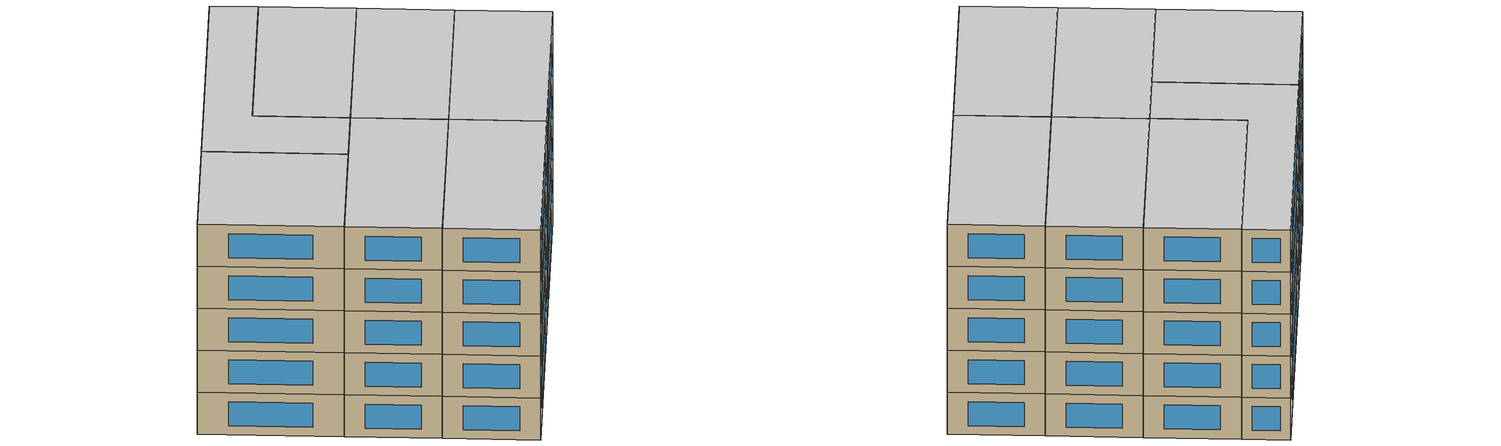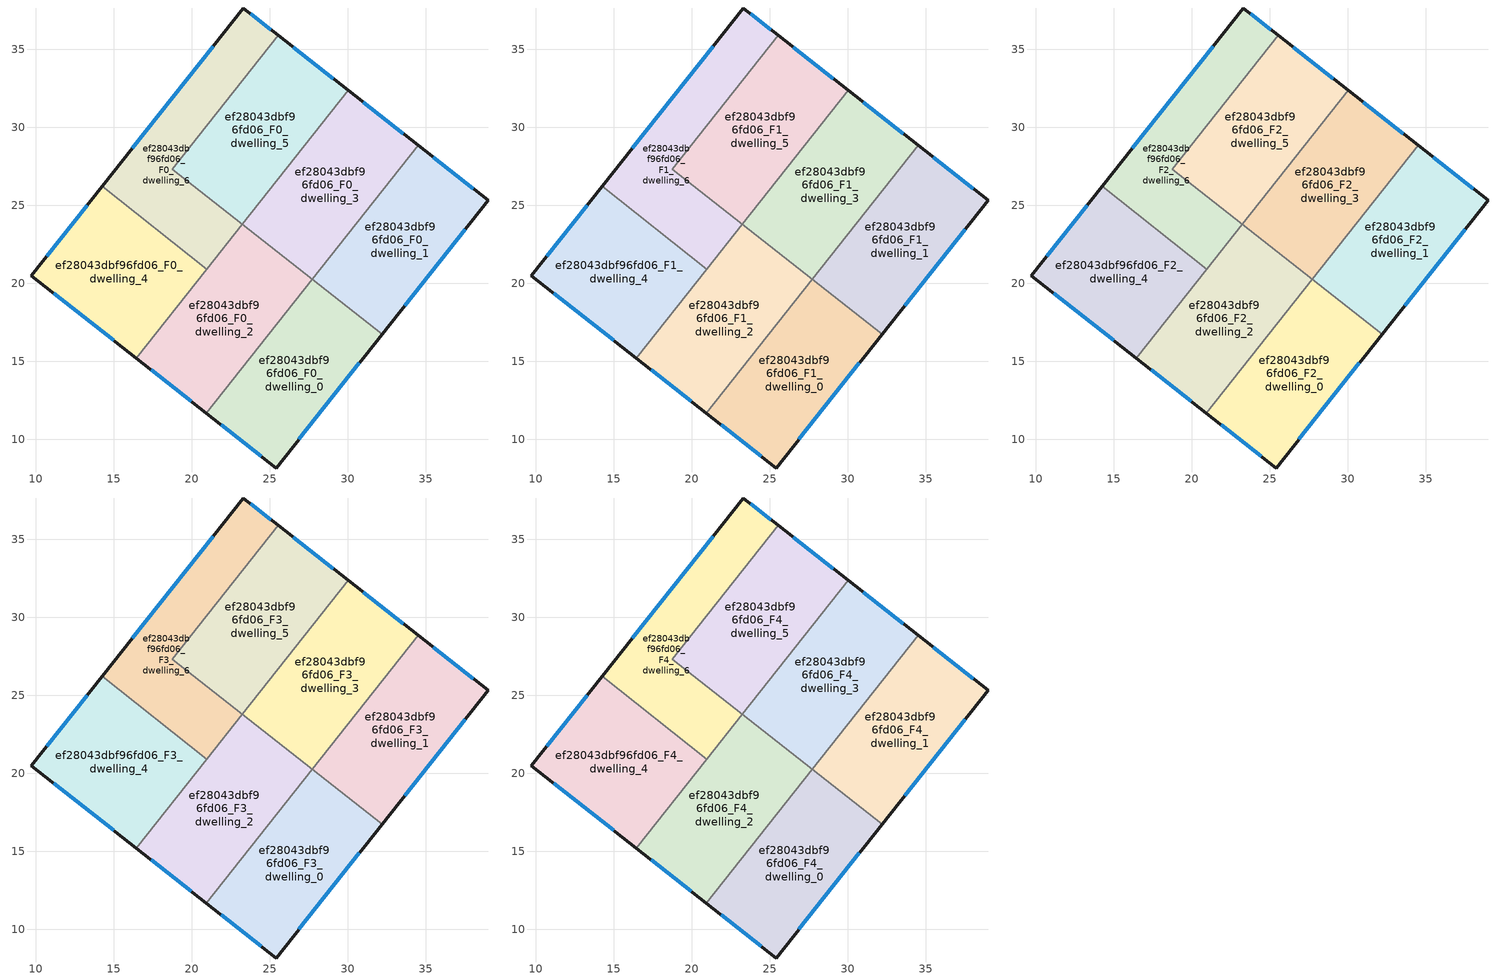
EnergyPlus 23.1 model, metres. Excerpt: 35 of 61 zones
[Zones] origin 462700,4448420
ef28043dbf96fd06_F0_dwelling_0
 floor ground (EU_floor_Construction): 32.21,16.72 25.42,8.15 20.93,11.68 27.73,20.26 z0
 wall outside (EU_wall_Construction): 20.93,11.68 25.42,8.15 32.21,16.72 z0:3
 wall to ef28043dbf96fd06_F0_dwelling_1 (EU_wall_Construction): 32.21,16.72 27.73,20.26 z0:3
 wall to ef28043dbf96fd06_F0_dwelling_2 (EU_wall_Construction): 27.72,20.25 20.93,11.68 z0:3
 wall to ef28043dbf96fd06_F0_dwelling_3 (EU_wall_Construction): 27.73,20.26 27.72,20.25 z0:3
 window (EU_Window_Construction): 26.87,9.99 30.75,14.89 / 21.89,10.92 24.46,8.91 z0.64:2.36
ef28043dbf96fd06_F0_dwelling_1
 floor ground (EU_floor_Construction): 39.01,25.31 32.21,16.72 27.73,20.26 34.52,28.84 z0
 wall outside (EU_wall_Construction): 32.21,16.72 39.01,25.31 34.52,28.84 z0:3
 wall to ef28043dbf96fd06_F0_dwelling_3 (EU_wall_Construction): 34.52,28.84 27.73,20.26 z0:3
 window (EU_Window_Construction): 33.66,18.56 37.55,23.47 / 38.05,26.07 35.48,28.08 z0.64:2.36
ef28043dbf96fd06_F0_dwelling_2
 floor ground (EU_floor_Construction): 27.72,20.25 20.93,11.68 16.45,15.2 23.25,23.79 z0
 wall outside (EU_wall_Construction): 16.45,15.2 20.93,11.68 z0:3
 wall to ef28043dbf96fd06_F0_dwelling_3 (EU_wall_Construction): 27.72,20.25 23.25,23.79 z0:3
 wall to ef28043dbf96fd06_F0_dwelling_4 (EU_wall_Construction): 20.97,20.91 16.45,15.2 z0:3
 wall to ef28043dbf96fd06_F0_dwelling_6 (EU_wall_Construction): 23.23,23.78 20.97,20.91 z0:3
 wall to ef28043dbf96fd06_F0_dwelling_5 (EU_wall_Construction): 23.25,23.79 23.23,23.78 z0:3
 window (EU_Window_Construction): 17.41,14.45 19.97,12.43 z0.64:2.36
ef28043dbf96fd06_F0_dwelling_3
 floor ground (EU_floor_Construction): 34.52,28.84 27.72,20.25 23.25,23.79 30.03,32.36 z0
 wall outside (EU_wall_Construction): 34.52,28.84 30.03,32.36 z0:3
 wall to ef28043dbf96fd06_F0_dwelling_5 (EU_wall_Construction): 30.03,32.36 23.25,23.79 z0:3
 window (EU_Window_Construction): 33.56,29.59 30.99,31.61 z0.64:2.36
ef28043dbf96fd06_F0_dwelling_4
 floor ground (EU_floor_Construction): 20.97,20.91 16.45,15.2 9.72,20.49 14.25,26.23 z0
 wall outside (EU_wall_Construction): 14.25,26.23 9.72,20.49 16.45,15.2 z0:3
 wall to ef28043dbf96fd06_F0_dwelling_6 (EU_wall_Construction): 20.97,20.91 14.25,26.23 z0:3
 window (EU_Window_Construction): 13.28,25 10.69,21.72 / 11.16,19.36 15,16.34 z0.64:2.36
ef28043dbf96fd06_F0_dwelling_5
 floor ground (EU_floor_Construction): 30.03,32.36 23.23,23.78 18.76,27.32 25.55,35.89 z0
 wall outside (EU_wall_Construction): 30.03,32.36 25.55,35.89 z0:3
 wall to ef28043dbf96fd06_F0_dwelling_6 (EU_wall_Construction): 25.55,35.89 18.76,27.32 23.23,23.78 z0:3
 window (EU_Window_Construction): 29.07,33.12 26.51,35.13 z0.64:2.36
ef28043dbf96fd06_F0_dwelling_6
 floor ground (EU_floor_Construction): 25.55,35.89 18.76,27.32 23.23,23.78 20.97,20.91 14.25,26.23 23.3,37.65 z0
 wall outside (EU_wall_Construction): 25.55,35.89 23.3,37.65 14.25,26.23 z0:3
 window (EU_Window_Construction): 21.36,35.21 16.19,28.67 / 25.07,36.27 23.78,37.28 z0.64:2.36
ef28043dbf96fd06_F1_dwelling_0
 floor to ef28043dbf96fd06_F0_dwelling_0 (EU_floor_Construction): 32.21,16.72 25.42,8.15 20.93,11.68 27.73,20.26 z3
 wall outside (EU_wall_Construction): 20.93,11.68 25.42,8.15 32.21,16.72 z3:6
 wall to ef28043dbf96fd06_F1_dwelling_1 (EU_wall_Construction): 32.21,16.72 27.73,20.26 z3:6
 wall to ef28043dbf96fd06_F1_dwelling_2 (EU_wall_Construction): 27.72,20.25 20.93,11.68 z3:6
 wall to ef28043dbf96fd06_F1_dwelling_3 (EU_wall_Construction): 27.73,20.26 27.72,20.25 z3:6
 window (EU_Window_Construction): 26.87,9.99 30.75,14.89 / 21.89,10.92 24.46,8.91 z3.64:5.36
ef28043dbf96fd06_F1_dwelling_1
 floor to ef28043dbf96fd06_F0_dwelling_1 (EU_floor_Construction): 39.01,25.31 32.21,16.72 27.73,20.26 34.52,28.84 z3
 wall outside (EU_wall_Construction): 32.21,16.72 39.01,25.31 34.52,28.84 z3:6
 wall to ef28043dbf96fd06_F1_dwelling_3 (EU_wall_Construction): 34.52,28.84 27.73,20.26 z3:6
 window (EU_Window_Construction): 33.66,18.56 37.55,23.47 / 38.05,26.07 35.48,28.08 z3.64:5.36
ef28043dbf96fd06_F1_dwelling_2
 floor to ef28043dbf96fd06_F0_dwelling_2 (EU_floor_Construction): 27.72,20.25 20.93,11.68 16.45,15.2 23.25,23.79 z3
 wall outside (EU_wall_Construction): 16.45,15.2 20.93,11.68 z3:6
 wall to ef28043dbf96fd06_F1_dwelling_3 (EU_wall_Construction): 27.72,20.25 23.25,23.79 z3:6
 wall to ef28043dbf96fd06_F1_dwelling_4 (EU_wall_Construction): 20.97,20.91 16.45,15.2 z3:6
 wall to ef28043dbf96fd06_F1_dwelling_6 (EU_wall_Construction): 23.23,23.78 20.97,20.91 z3:6
 wall to ef28043dbf96fd06_F1_dwelling_5 (EU_wall_Construction): 23.25,23.79 23.23,23.78 z3:6
 window (EU_Window_Construction): 17.41,14.45 19.97,12.43 z3.64:5.36
ef28043dbf96fd06_F1_dwelling_3
 floor to ef28043dbf96fd06_F0_dwelling_3 (EU_floor_Construction): 34.52,28.84 27.72,20.25 23.25,23.79 30.03,32.36 z3
 wall outside (EU_wall_Construction): 34.52,28.84 30.03,32.36 z3:6
 wall to ef28043dbf96fd06_F1_dwelling_5 (EU_wall_Construction): 30.03,32.36 23.25,23.79 z3:6
 window (EU_Window_Construction): 33.56,29.59 30.99,31.61 z3.64:5.36
ef28043dbf96fd06_F1_dwelling_4
 floor to ef28043dbf96fd06_F0_dwelling_4 (EU_floor_Construction): 20.97,20.91 16.45,15.2 9.72,20.49 14.25,26.23 z3
 wall outside (EU_wall_Construction): 14.25,26.23 9.72,20.49 16.45,15.2 z3:6
 wall to ef28043dbf96fd06_F1_dwelling_6 (EU_wall_Construction): 20.97,20.91 14.25,26.23 z3:6
 window (EU_Window_Construction): 13.28,25 10.69,21.72 / 11.16,19.36 15,16.34 z3.64:5.36
ef28043dbf96fd06_F1_dwelling_5
 floor to ef28043dbf96fd06_F0_dwelling_5 (EU_floor_Construction): 30.03,32.36 23.23,23.78 18.76,27.32 25.55,35.89 z3
 wall outside (EU_wall_Construction): 30.03,32.36 25.55,35.89 z3:6
 wall to ef28043dbf96fd06_F1_dwelling_6 (EU_wall_Construction): 25.55,35.89 18.76,27.32 23.23,23.78 z3:6
 window (EU_Window_Construction): 29.07,33.12 26.51,35.13 z3.64:5.36
ef28043dbf96fd06_F1_dwelling_6
 floor to ef28043dbf96fd06_F0_dwelling_6 (EU_floor_Construction): 25.55,35.89 18.76,27.32 23.23,23.78 20.97,20.91 14.25,26.23 23.3,37.65 z3
 wall outside (EU_wall_Construction): 25.55,35.89 23.3,37.65 14.25,26.23 z3:6
 window (EU_Window_Construction): 21.36,35.21 16.19,28.67 / 25.07,36.27 23.78,37.28 z3.64:5.36
ef28043dbf96fd06_F2_dwelling_0
 floor to ef28043dbf96fd06_F1_dwelling_0 (EU_floor_Construction): 32.21,16.72 25.42,8.15 20.93,11.68 27.73,20.26 z6
 wall outside (EU_wall_Construction): 20.93,11.68 25.42,8.15 32.21,16.72 z6:9
 wall to ef28043dbf96fd06_F2_dwelling_1 (EU_wall_Construction): 32.21,16.72 27.73,20.26 z6:9
 wall to ef28043dbf96fd06_F2_dwelling_2 (EU_wall_Construction): 27.72,20.25 20.93,11.68 z6:9
 wall to ef28043dbf96fd06_F2_dwelling_3 (EU_wall_Construction): 27.73,20.26 27.72,20.25 z6:9
 window (EU_Window_Construction): 26.87,9.99 30.75,14.89 / 21.89,10.92 24.46,8.91 z6.64:8.36
ef28043dbf96fd06_F2_dwelling_1
 floor to ef28043dbf96fd06_F1_dwelling_1 (EU_floor_Construction): 39.01,25.31 32.21,16.72 27.73,20.26 34.52,28.84 z6
 wall outside (EU_wall_Construction): 32.21,16.72 39.01,25.31 34.52,28.84 z6:9
 wall to ef28043dbf96fd06_F2_dwelling_3 (EU_wall_Construction): 34.52,28.84 27.73,20.26 z6:9
 window (EU_Window_Construction): 33.66,18.56 37.55,23.47 / 38.05,26.07 35.48,28.08 z6.64:8.36
ef28043dbf96fd06_F2_dwelling_2
 floor to ef28043dbf96fd06_F1_dwelling_2 (EU_floor_Construction): 27.72,20.25 20.93,11.68 16.45,15.2 23.25,23.79 z6
 wall outside (EU_wall_Construction): 16.45,15.2 20.93,11.68 z6:9
 wall to ef28043dbf96fd06_F2_dwelling_3 (EU_wall_Construction): 27.72,20.25 23.25,23.79 z6:9
 wall to ef28043dbf96fd06_F2_dwelling_4 (EU_wall_Construction): 20.97,20.91 16.45,15.2 z6:9
 wall to ef28043dbf96fd06_F2_dwelling_6 (EU_wall_Construction): 23.23,23.78 20.97,20.91 z6:9
 wall to ef28043dbf96fd06_F2_dwelling_5 (EU_wall_Construction): 23.25,23.79 23.23,23.78 z6:9
 window (EU_Window_Construction): 17.41,14.45 19.97,12.43 z6.64:8.36
ef28043dbf96fd06_F2_dwelling_3
 floor to ef28043dbf96fd06_F1_dwelling_3 (EU_floor_Construction): 34.52,28.84 27.72,20.25 23.25,23.79 30.03,32.36 z6
 wall outside (EU_wall_Construction): 34.52,28.84 30.03,32.36 z6:9
 wall to ef28043dbf96fd06_F2_dwelling_5 (EU_wall_Construction): 30.03,32.36 23.25,23.79 z6:9
 window (EU_Window_Construction): 33.56,29.59 30.99,31.61 z6.64:8.36
ef28043dbf96fd06_F2_dwelling_4
 floor to ef28043dbf96fd06_F1_dwelling_4 (EU_floor_Construction): 20.97,20.91 16.45,15.2 9.72,20.49 14.25,26.23 z6
 wall outside (EU_wall_Construction): 14.25,26.23 9.72,20.49 16.45,15.2 z6:9
 wall to ef28043dbf96fd06_F2_dwelling_6 (EU_wall_Construction): 20.97,20.91 14.25,26.23 z6:9
 window (EU_Window_Construction): 13.28,25 10.69,21.72 / 11.16,19.36 15,16.34 z6.64:8.36
ef28043dbf96fd06_F2_dwelling_5
 floor to ef28043dbf96fd06_F1_dwelling_5 (EU_floor_Construction): 30.03,32.36 23.23,23.78 18.76,27.32 25.55,35.89 z6
 wall outside (EU_wall_Construction): 30.03,32.36 25.55,35.89 z6:9
 wall to ef28043dbf96fd06_F2_dwelling_6 (EU_wall_Construction): 25.55,35.89 18.76,27.32 23.23,23.78 z6:9
 window (EU_Window_Construction): 29.07,33.12 26.51,35.13 z6.64:8.36
ef28043dbf96fd06_F2_dwelling_6
 floor to ef28043dbf96fd06_F1_dwelling_6 (EU_floor_Construction): 25.55,35.89 18.76,27.32 23.23,23.78 20.97,20.91 14.25,26.23 23.3,37.65 z6
 wall outside (EU_wall_Construction): 25.55,35.89 23.3,37.65 14.25,26.23 z6:9
 window (EU_Window_Construction): 21.36,35.21 16.19,28.67 / 25.07,36.27 23.78,37.28 z6.64:8.36
ef28043dbf96fd06_F3_dwelling_0
 floor to ef28043dbf96fd06_F2_dwelling_0 (EU_floor_Construction): 32.21,16.72 25.42,8.15 20.93,11.68 27.73,20.26 z9
 wall outside (EU_wall_Construction): 20.93,11.68 25.42,8.15 32.21,16.72 z9:12
 wall to ef28043dbf96fd06_F3_dwelling_1 (EU_wall_Construction): 32.21,16.72 27.73,20.26 z9:12
 wall to ef28043dbf96fd06_F3_dwelling_2 (EU_wall_Construction): 27.72,20.25 20.93,11.68 z9:12
 wall to ef28043dbf96fd06_F3_dwelling_3 (EU_wall_Construction): 27.73,20.26 27.72,20.25 z9:12
 window (EU_Window_Construction): 26.87,9.99 30.75,14.89 / 21.89,10.92 24.46,8.91 z9.64:11.36
ef28043dbf96fd06_F3_dwelling_1
 floor to ef28043dbf96fd06_F2_dwelling_1 (EU_floor_Construction): 39.01,25.31 32.21,16.72 27.73,20.26 34.52,28.84 z9
 wall outside (EU_wall_Construction): 32.21,16.72 39.01,25.31 34.52,28.84 z9:12
 wall to ef28043dbf96fd06_F3_dwelling_3 (EU_wall_Construction): 34.52,28.84 27.73,20.26 z9:12
 window (EU_Window_Construction): 33.66,18.56 37.55,23.47 / 38.05,26.07 35.48,28.08 z9.64:11.36
ef28043dbf96fd06_F3_dwelling_2
 floor to ef28043dbf96fd06_F2_dwelling_2 (EU_floor_Construction): 27.72,20.25 20.93,11.68 16.45,15.2 23.25,23.79 z9
 wall outside (EU_wall_Construction): 16.45,15.2 20.93,11.68 z9:12
 wall to ef28043dbf96fd06_F3_dwelling_3 (EU_wall_Construction): 27.72,20.25 23.25,23.79 z9:12
 wall to ef28043dbf96fd06_F3_dwelling_4 (EU_wall_Construction): 20.97,20.91 16.45,15.2 z9:12
 wall to ef28043dbf96fd06_F3_dwelling_6 (EU_wall_Construction): 23.23,23.78 20.97,20.91 z9:12
 wall to ef28043dbf96fd06_F3_dwelling_5 (EU_wall_Construction): 23.25,23.79 23.23,23.78 z9:12
 window (EU_Window_Construction): 17.41,14.45 19.97,12.43 z9.64:11.36
ef28043dbf96fd06_F3_dwelling_3
 floor to ef28043dbf96fd06_F2_dwelling_3 (EU_floor_Construction): 34.52,28.84 27.72,20.25 23.25,23.79 30.03,32.36 z9
 wall outside (EU_wall_Construction): 34.52,28.84 30.03,32.36 z9:12
 wall to ef28043dbf96fd06_F3_dwelling_5 (EU_wall_Construction): 30.03,32.36 23.25,23.79 z9:12
 window (EU_Window_Construction): 33.56,29.59 30.99,31.61 z9.64:11.36
ef28043dbf96fd06_F3_dwelling_4
 floor to ef28043dbf96fd06_F2_dwelling_4 (EU_floor_Construction): 20.97,20.91 16.45,15.2 9.72,20.49 14.25,26.23 z9
 wall outside (EU_wall_Construction): 14.25,26.23 9.72,20.49 16.45,15.2 z9:12
 wall to ef28043dbf96fd06_F3_dwelling_6 (EU_wall_Construction): 20.97,20.91 14.25,26.23 z9:12
 window (EU_Window_Construction): 13.28,25 10.69,21.72 / 11.16,19.36 15,16.34 z9.64:11.36
ef28043dbf96fd06_F3_dwelling_5
 floor to ef28043dbf96fd06_F2_dwelling_5 (EU_floor_Construction): 30.03,32.36 23.23,23.78 18.76,27.32 25.55,35.89 z9
 wall outside (EU_wall_Construction): 30.03,32.36 25.55,35.89 z9:12
 wall to ef28043dbf96fd06_F3_dwelling_6 (EU_wall_Construction): 25.55,35.89 18.76,27.32 23.23,23.78 z9:12
 window (EU_Window_Construction): 29.07,33.12 26.51,35.13 z9.64:11.36
ef28043dbf96fd06_F3_dwelling_6
 floor to ef28043dbf96fd06_F2_dwelling_6 (EU_floor_Construction): 25.55,35.89 18.76,27.32 23.23,23.78 20.97,20.91 14.25,26.23 23.3,37.65 z9
 wall outside (EU_wall_Construction): 25.55,35.89 23.3,37.65 14.25,26.23 z9:12
 window (EU_Window_Construction): 21.36,35.21 16.19,28.67 / 25.07,36.27 23.78,37.28 z9.64:11.36
ef28043dbf96fd06_F4_dwelling_0
 floor to ef28043dbf96fd06_F3_dwelling_0 (EU_floor_Construction): 32.21,16.72 25.42,8.15 20.93,11.68 27.73,20.26 z12
 wall outside (EU_wall_Construction): 20.93,11.68 25.42,8.15 32.21,16.72 z12:15
 wall to ef28043dbf96fd06_F4_dwelling_1 (EU_wall_Construction): 32.21,16.72 27.73,20.26 z12:15
 wall to ef28043dbf96fd06_F4_dwelling_2 (EU_wall_Construction): 27.72,20.25 20.93,11.68 z12:15
 wall to ef28043dbf96fd06_F4_dwelling_3 (EU_wall_Construction): 27.73,20.26 27.72,20.25 z12:15
 window (EU_Window_Construction): 26.87,9.99 30.75,14.89 / 21.89,10.92 24.46,8.91 z12.64:14.36
 ceiling to ef28043dbf96fd06_F5_dwelling_0 (EU_floor_Construction): 25.42,8.15 32.21,16.72 27.73,20.26 20.93,11.68 z15
ef28043dbf96fd06_F4_dwelling_1
 floor to ef28043dbf96fd06_F3_dwelling_1 (EU_floor_Construction): 39.01,25.31 32.21,16.72 27.73,20.26 34.52,28.84 z12
 wall outside (EU_wall_Construction): 32.21,16.72 39.01,25.31 34.52,28.84 z12:15
 wall to ef28043dbf96fd06_F4_dwelling_3 (EU_wall_Construction): 34.52,28.84 27.73,20.26 z12:15
 window (EU_Window_Construction): 33.66,18.56 37.55,23.47 / 38.05,26.07 35.48,28.08 z12.64:14.36
 ceiling to ef28043dbf96fd06_F5_dwelling_1 (EU_floor_Construction): 32.21,16.72 39.01,25.31 34.52,28.84 27.73,20.26 z15
ef28043dbf96fd06_F4_dwelling_2
 floor to ef28043dbf96fd06_F3_dwelling_2 (EU_floor_Construction): 27.72,20.25 20.93,11.68 16.45,15.2 23.25,23.79 z12
 wall outside (EU_wall_Construction): 16.45,15.2 20.93,11.68 z12:15
 wall to ef28043dbf96fd06_F4_dwelling_3 (EU_wall_Construction): 27.72,20.25 23.25,23.79 z12:15
 wall to ef28043dbf96fd06_F4_dwelling_4 (EU_wall_Construction): 20.97,20.91 16.45,15.2 z12:15
 wall to ef28043dbf96fd06_F4_dwelling_6 (EU_wall_Construction): 23.23,23.78 20.97,20.91 z12:15
 wall to ef28043dbf96fd06_F4_dwelling_5 (EU_wall_Construction): 23.25,23.79 23.23,23.78 z12:15
 window (EU_Window_Construction): 17.41,14.45 19.97,12.43 z12.64:14.36
 ceiling to ef28043dbf96fd06_F5_dwelling_2 (EU_floor_Construction): 20.93,11.68 27.72,20.25 23.25,23.79 16.45,15.2 z15
ef28043dbf96fd06_F4_dwelling_3
 floor to ef28043dbf96fd06_F3_dwelling_3 (EU_floor_Construction): 34.52,28.84 27.72,20.25 23.25,23.79 30.03,32.36 z12
 wall outside (EU_wall_Construction): 34.52,28.84 30.03,32.36 z12:15
 wall to ef28043dbf96fd06_F4_dwelling_5 (EU_wall_Construction): 30.03,32.36 23.25,23.79 z12:15
 window (EU_Window_Construction): 33.56,29.59 30.99,31.61 z12.64:14.36
 ceiling to ef28043dbf96fd06_F5_dwelling_3 (EU_floor_Construction): 27.72,20.25 34.52,28.84 30.03,32.36 23.25,23.79 z15
ef28043dbf96fd06_F4_dwelling_4
 floor to ef28043dbf96fd06_F3_dwelling_4 (EU_floor_Construction): 20.97,20.91 16.45,15.2 9.72,20.49 14.25,26.23 z12
 wall outside (EU_wall_Construction): 14.25,26.23 9.72,20.49 16.45,15.2 z12:15
 wall to ef28043dbf96fd06_F4_dwelling_6 (EU_wall_Construction): 20.97,20.91 14.25,26.23 z12:15
 window (EU_Window_Construction): 13.28,25 10.69,21.72 / 11.16,19.36 15,16.34 z12.64:14.36
 ceiling to ef28043dbf96fd06_F5_dwelling_4 (EU_floor_Construction): 16.45,15.2 20.97,20.91 14.25,26.23 9.72,20.49 z15
ef28043dbf96fd06_F4_dwelling_5
 floor to ef28043dbf96fd06_F3_dwelling_5 (EU_floor_Construction): 30.03,32.36 23.23,23.78 18.76,27.32 25.55,35.89 z12
 wall outside (EU_wall_Construction): 30.03,32.36 25.55,35.89 z12:15
 wall to ef28043dbf96fd06_F4_dwelling_6 (EU_wall_Construction): 25.55,35.89 18.76,27.32 23.23,23.78 z12:15
 window (EU_Window_Construction): 29.07,33.12 26.51,35.13 z12.64:14.36
 ceiling to ef28043dbf96fd06_F5_dwelling_5 (EU_floor_Construction): 23.23,23.78 30.03,32.36 25.55,35.89 18.76,27.32 z15
ef28043dbf96fd06_F4_dwelling_6
 floor to ef28043dbf96fd06_F3_dwelling_6 (EU_floor_Construction): 25.55,35.89 18.76,27.32 23.23,23.78 20.97,20.91 14.25,26.23 23.3,37.65 z12
 wall outside (EU_wall_Construction): 25.55,35.89 23.3,37.65 14.25,26.23 z12:15
 window (EU_Window_Construction): 21.36,35.21 16.19,28.67 / 25.07,36.27 23.78,37.28 z12.64:14.36
 ceiling to ef28043dbf96fd06_F5_dwelling_6 (EU_floor_Construction): 23.23,23.78 18.76,27.32 25.55,35.89 23.3,37.65 14.25,26.23 20.97,20.91 z15
[Building]
EU S2 Campaign: North Axis=0; Terrain=City; Solar Distribution=FullExterior
[Site:Location]
Yerevan-Zvartnots.Intl.AP: Latitude=40.15; Longitude=44.383; Time Zone=4; Elevation=854
[SizingPeriod:WeatherFileDays]
AnnualSizingPeriod: Begin Month=1; Begin Day of Month=1; End Month=12; End Day of Month=31; Day of Week for Start Day=Monday; Use Weather File Daylight Saving Period=No; Use Weather File Rain and Snow Indicators=No
[MATERIAL]
EU_InternalMass_Material: Roughness=MediumRough; Thickness=0.1; Conductivity=1; Density=1800; Specific Heat=900; Thermal Absorptance=0.9; Solar Absorptance=0.7; Visible Absorptance=0.7
[MATERIAL:NOMASS] Roughness=MediumRough; Thermal Absorptance=0.9; Solar Absorptance=0.7; Visible Absorptance=0.7
Name | Thermal Resistance
EU_wall_NoMass | 1.05043
EU_floor_NoMass | 0.478065
[WINDOWMATERIAL:SIMPLEGLAZINGSYSTEM]
EU_Window_SimpleGlazing: UFactor=2.5566; Solar Heat Gain Coefficient=0.75; Visible Transmittance=0.75
[CONSTRUCTION]
EU_wall_Construction: EU_wall_NoMass
EU_floor_Construction: EU_floor_NoMass
EU_Window_Construction: EU_Window_SimpleGlazing
EU_InternalMass_Construction: EU_InternalMass_Material
[ZONE] Type=1; Multiplier=1; Ceiling Height=autocalculate; Floor Area=autocalculate; Part of Total Floor Area=Yes
Name | Volume
ef28043dbf96fd06_F0_dwelling_0; ef28043dbf96fd06_F1_dwelling_0; ef28043dbf96fd06_F2_dwelling_0; ef28043dbf96fd06_F3_dwelling_0; ef28043dbf96fd06_F4_dwelling_0; ef28043dbf96fd06_F0_dwelling_1; ef28043dbf96fd06_F1_dwelling_1; ef28043dbf96fd06_F2_dwelling_1; ef28043dbf96fd06_F3_dwelling_1; ef28043dbf96fd06_F4_dwelling_1 | 187.353
ef28043dbf96fd06_F0_dwelling_2; ef28043dbf96fd06_F1_dwelling_2; ef28043dbf96fd06_F2_dwelling_2; ef28043dbf96fd06_F3_dwelling_2; ef28043dbf96fd06_F4_dwelling_2; ef28043dbf96fd06_F0_dwelling_3; ef28043dbf96fd06_F1_dwelling_3; ef28043dbf96fd06_F2_dwelling_3; ef28043dbf96fd06_F3_dwelling_3; ef28043dbf96fd06_F4_dwelling_3 | 187.373
ef28043dbf96fd06_F0_dwelling_4; ef28043dbf96fd06_F1_dwelling_4; ef28043dbf96fd06_F2_dwelling_4; ef28043dbf96fd06_F3_dwelling_4; ef28043dbf96fd06_F4_dwelling_4 | 187.374
ef28043dbf96fd06_F0_dwelling_5; ef28043dbf96fd06_F1_dwelling_5; ef28043dbf96fd06_F2_dwelling_5; ef28043dbf96fd06_F3_dwelling_5; ef28043dbf96fd06_F4_dwelling_5 | 187.352
ef28043dbf96fd06_F0_dwelling_6; ef28043dbf96fd06_F1_dwelling_6; ef28043dbf96fd06_F2_dwelling_6; ef28043dbf96fd06_F3_dwelling_6; ef28043dbf96fd06_F4_dwelling_6 | 187.371
[INTERNALMASS] Construction=EU_InternalMass_Construction
Name | Zone or ZoneList | Surface Area
ef28043dbf96fd06_F0_dwelling_0_EU_InternalMass | ef28043dbf96fd06_F0_dwelling_0 | 62.4518
ef28043dbf96fd06_F0_dwelling_1_EU_InternalMass | ef28043dbf96fd06_F0_dwelling_1 | 62.45
ef28043dbf96fd06_F0_dwelling_2_EU_InternalMass | ef28043dbf96fd06_F0_dwelling_2 | 62.4597
ef28043dbf96fd06_F0_dwelling_3_EU_InternalMass | ef28043dbf96fd06_F0_dwelling_3 | 62.4557
ef28043dbf96fd06_F0_dwelling_4_EU_InternalMass | ef28043dbf96fd06_F0_dwelling_4 | 62.458
ef28043dbf96fd06_F0_dwelling_5_EU_InternalMass | ef28043dbf96fd06_F0_dwelling_5 | 62.45
ef28043dbf96fd06_F0_dwelling_6_EU_InternalMass | ef28043dbf96fd06_F0_dwelling_6 | 62.457
ef28043dbf96fd06_F1_dwelling_0_EU_InternalMass | ef28043dbf96fd06_F1_dwelling_0 | 62.4518
ef28043dbf96fd06_F1_dwelling_1_EU_InternalMass | ef28043dbf96fd06_F1_dwelling_1 | 62.45
ef28043dbf96fd06_F1_dwelling_2_EU_InternalMass | ef28043dbf96fd06_F1_dwelling_2 | 62.4597
ef28043dbf96fd06_F1_dwelling_3_EU_InternalMass | ef28043dbf96fd06_F1_dwelling_3 | 62.4557
ef28043dbf96fd06_F1_dwelling_4_EU_InternalMass | ef28043dbf96fd06_F1_dwelling_4 | 62.458
ef28043dbf96fd06_F1_dwelling_5_EU_InternalMass | ef28043dbf96fd06_F1_dwelling_5 | 62.45
ef28043dbf96fd06_F1_dwelling_6_EU_InternalMass | ef28043dbf96fd06_F1_dwelling_6 | 62.457
ef28043dbf96fd06_F2_dwelling_0_EU_InternalMass | ef28043dbf96fd06_F2_dwelling_0 | 62.4518
ef28043dbf96fd06_F2_dwelling_1_EU_InternalMass | ef28043dbf96fd06_F2_dwelling_1 | 62.45
ef28043dbf96fd06_F2_dwelling_2_EU_InternalMass | ef28043dbf96fd06_F2_dwelling_2 | 62.4597
ef28043dbf96fd06_F2_dwelling_3_EU_InternalMass | ef28043dbf96fd06_F2_dwelling_3 | 62.4557
ef28043dbf96fd06_F2_dwelling_4_EU_InternalMass | ef28043dbf96fd06_F2_dwelling_4 | 62.458
ef28043dbf96fd06_F2_dwelling_5_EU_InternalMass | ef28043dbf96fd06_F2_dwelling_5 | 62.45
ef28043dbf96fd06_F2_dwelling_6_EU_InternalMass | ef28043dbf96fd06_F2_dwelling_6 | 62.457
ef28043dbf96fd06_F3_dwelling_0_EU_InternalMass | ef28043dbf96fd06_F3_dwelling_0 | 62.4518
ef28043dbf96fd06_F3_dwelling_1_EU_InternalMass | ef28043dbf96fd06_F3_dwelling_1 | 62.45
ef28043dbf96fd06_F3_dwelling_2_EU_InternalMass | ef28043dbf96fd06_F3_dwelling_2 | 62.4597
ef28043dbf96fd06_F3_dwelling_3_EU_InternalMass | ef28043dbf96fd06_F3_dwelling_3 | 62.4557
ef28043dbf96fd06_F3_dwelling_4_EU_InternalMass | ef28043dbf96fd06_F3_dwelling_4 | 62.458
ef28043dbf96fd06_F3_dwelling_5_EU_InternalMass | ef28043dbf96fd06_F3_dwelling_5 | 62.45
ef28043dbf96fd06_F3_dwelling_6_EU_InternalMass | ef28043dbf96fd06_F3_dwelling_6 | 62.457
ef28043dbf96fd06_F4_dwelling_0_EU_InternalMass | ef28043dbf96fd06_F4_dwelling_0 | 62.4518
ef28043dbf96fd06_F4_dwelling_1_EU_InternalMass | ef28043dbf96fd06_F4_dwelling_1 | 62.45
ef28043dbf96fd06_F4_dwelling_2_EU_InternalMass | ef28043dbf96fd06_F4_dwelling_2 | 62.4597
ef28043dbf96fd06_F4_dwelling_3_EU_InternalMass | ef28043dbf96fd06_F4_dwelling_3 | 62.4557
ef28043dbf96fd06_F4_dwelling_4_EU_InternalMass | ef28043dbf96fd06_F4_dwelling_4 | 62.458
ef28043dbf96fd06_F4_dwelling_5_EU_InternalMass | ef28043dbf96fd06_F4_dwelling_5 | 62.45
ef28043dbf96fd06_F4_dwelling_6_EU_InternalMass | ef28043dbf96fd06_F4_dwelling_6 | 62.457
[OTHEREQUIPMENT] Fuel Type=Electricity; Design Level Calculation Method=Watts/Area; Power per Zone Floor Area=1; Fraction Latent=0; Fraction Radiant=0; Fraction Lost=0; Carbon Dioxide Generation Rate=0; EndUse Subcategory=EU_Step8_InternalGains
Name | Zone or ZoneList or Space or SpaceList | Schedule
EU_Step8_InternalGain_ef28043dbf96fd06_F0_dwelling_0_f000 | ef28043dbf96fd06_F0_dwelling_0 | EU_Step8_GainSchedule_ef28043dbf96fd06_F0_dwelling_0_f000
EU_Step8_InternalGain_ef28043dbf96fd06_F0_dwelling_1_f000 | ef28043dbf96fd06_F0_dwelling_1 | EU_Step8_GainSchedule_ef28043dbf96fd06_F0_dwelling_1_f000
EU_Step8_InternalGain_ef28043dbf96fd06_F0_dwelling_2_f000 | ef28043dbf96fd06_F0_dwelling_2 | EU_Step8_GainSchedule_ef28043dbf96fd06_F0_dwelling_2_f000
EU_Step8_InternalGain_ef28043dbf96fd06_F0_dwelling_3_f000 | ef28043dbf96fd06_F0_dwelling_3 | EU_Step8_GainSchedule_ef28043dbf96fd06_F0_dwelling_3_f000
EU_Step8_InternalGain_ef28043dbf96fd06_F0_dwelling_4_f000 | ef28043dbf96fd06_F0_dwelling_4 | EU_Step8_GainSchedule_ef28043dbf96fd06_F0_dwelling_4_f000
EU_Step8_InternalGain_ef28043dbf96fd06_F0_dwelling_5_f000 | ef28043dbf96fd06_F0_dwelling_5 | EU_Step8_GainSchedule_ef28043dbf96fd06_F0_dwelling_5_f000
EU_Step8_InternalGain_ef28043dbf96fd06_F0_dwelling_6_f000 | ef28043dbf96fd06_F0_dwelling_6 | EU_Step8_GainSchedule_ef28043dbf96fd06_F0_dwelling_6_f000
EU_Step8_InternalGain_ef28043dbf96fd06_F1_dwelling_0_f000 | ef28043dbf96fd06_F1_dwelling_0 | EU_Step8_GainSchedule_ef28043dbf96fd06_F1_dwelling_0_f000
EU_Step8_InternalGain_ef28043dbf96fd06_F1_dwelling_1_f000 | ef28043dbf96fd06_F1_dwelling_1 | EU_Step8_GainSchedule_ef28043dbf96fd06_F1_dwelling_1_f000
EU_Step8_InternalGain_ef28043dbf96fd06_F1_dwelling_2_f000 | ef28043dbf96fd06_F1_dwelling_2 | EU_Step8_GainSchedule_ef28043dbf96fd06_F1_dwelling_2_f000
EU_Step8_InternalGain_ef28043dbf96fd06_F1_dwelling_3_f000 | ef28043dbf96fd06_F1_dwelling_3 | EU_Step8_GainSchedule_ef28043dbf96fd06_F1_dwelling_3_f000
EU_Step8_InternalGain_ef28043dbf96fd06_F1_dwelling_4_f000 | ef28043dbf96fd06_F1_dwelling_4 | EU_Step8_GainSchedule_ef28043dbf96fd06_F1_dwelling_4_f000
EU_Step8_InternalGain_ef28043dbf96fd06_F1_dwelling_5_f000 | ef28043dbf96fd06_F1_dwelling_5 | EU_Step8_GainSchedule_ef28043dbf96fd06_F1_dwelling_5_f000
EU_Step8_InternalGain_ef28043dbf96fd06_F1_dwelling_6_f000 | ef28043dbf96fd06_F1_dwelling_6 | EU_Step8_GainSchedule_ef28043dbf96fd06_F1_dwelling_6_f000
EU_Step8_InternalGain_ef28043dbf96fd06_F2_dwelling_0_f000 | ef28043dbf96fd06_F2_dwelling_0 | EU_Step8_GainSchedule_ef28043dbf96fd06_F2_dwelling_0_f000
EU_Step8_InternalGain_ef28043dbf96fd06_F2_dwelling_1_f000 | ef28043dbf96fd06_F2_dwelling_1 | EU_Step8_GainSchedule_ef28043dbf96fd06_F2_dwelling_1_f000
EU_Step8_InternalGain_ef28043dbf96fd06_F2_dwelling_2_f000 | ef28043dbf96fd06_F2_dwelling_2 | EU_Step8_GainSchedule_ef28043dbf96fd06_F2_dwelling_2_f000
EU_Step8_InternalGain_ef28043dbf96fd06_F2_dwelling_3_f000 | ef28043dbf96fd06_F2_dwelling_3 | EU_Step8_GainSchedule_ef28043dbf96fd06_F2_dwelling_3_f000
EU_Step8_InternalGain_ef28043dbf96fd06_F2_dwelling_4_f000 | ef28043dbf96fd06_F2_dwelling_4 | EU_Step8_GainSchedule_ef28043dbf96fd06_F2_dwelling_4_f000
EU_Step8_InternalGain_ef28043dbf96fd06_F2_dwelling_5_f000 | ef28043dbf96fd06_F2_dwelling_5 | EU_Step8_GainSchedule_ef28043dbf96fd06_F2_dwelling_5_f000
EU_Step8_InternalGain_ef28043dbf96fd06_F2_dwelling_6_f000 | ef28043dbf96fd06_F2_dwelling_6 | EU_Step8_GainSchedule_ef28043dbf96fd06_F2_dwelling_6_f000
EU_Step8_InternalGain_ef28043dbf96fd06_F3_dwelling_0_f000 | ef28043dbf96fd06_F3_dwelling_0 | EU_Step8_GainSchedule_ef28043dbf96fd06_F3_dwelling_0_f000
EU_Step8_InternalGain_ef28043dbf96fd06_F3_dwelling_1_f000 | ef28043dbf96fd06_F3_dwelling_1 | EU_Step8_GainSchedule_ef28043dbf96fd06_F3_dwelling_1_f000
EU_Step8_InternalGain_ef28043dbf96fd06_F3_dwelling_2_f000 | ef28043dbf96fd06_F3_dwelling_2 | EU_Step8_GainSchedule_ef28043dbf96fd06_F3_dwelling_2_f000
EU_Step8_InternalGain_ef28043dbf96fd06_F3_dwelling_3_f000 | ef28043dbf96fd06_F3_dwelling_3 | EU_Step8_GainSchedule_ef28043dbf96fd06_F3_dwelling_3_f000
EU_Step8_InternalGain_ef28043dbf96fd06_F3_dwelling_4_f000 | ef28043dbf96fd06_F3_dwelling_4 | EU_Step8_GainSchedule_ef28043dbf96fd06_F3_dwelling_4_f000
EU_Step8_InternalGain_ef28043dbf96fd06_F3_dwelling_5_f000 | ef28043dbf96fd06_F3_dwelling_5 | EU_Step8_GainSchedule_ef28043dbf96fd06_F3_dwelling_5_f000
EU_Step8_InternalGain_ef28043dbf96fd06_F3_dwelling_6_f000 | ef28043dbf96fd06_F3_dwelling_6 | EU_Step8_GainSchedule_ef28043dbf96fd06_F3_dwelling_6_f000
EU_Step8_InternalGain_ef28043dbf96fd06_F4_dwelling_0_f000 | ef28043dbf96fd06_F4_dwelling_0 | EU_Step8_GainSchedule_ef28043dbf96fd06_F4_dwelling_0_f000
EU_Step8_InternalGain_ef28043dbf96fd06_F4_dwelling_1_f000 | ef28043dbf96fd06_F4_dwelling_1 | EU_Step8_GainSchedule_ef28043dbf96fd06_F4_dwelling_1_f000
EU_Step8_InternalGain_ef28043dbf96fd06_F4_dwelling_2_f000 | ef28043dbf96fd06_F4_dwelling_2 | EU_Step8_GainSchedule_ef28043dbf96fd06_F4_dwelling_2_f000
EU_Step8_InternalGain_ef28043dbf96fd06_F4_dwelling_3_f000 | ef28043dbf96fd06_F4_dwelling_3 | EU_Step8_GainSchedule_ef28043dbf96fd06_F4_dwelling_3_f000
EU_Step8_InternalGain_ef28043dbf96fd06_F4_dwelling_4_f000 | ef28043dbf96fd06_F4_dwelling_4 | EU_Step8_GainSchedule_ef28043dbf96fd06_F4_dwelling_4_f000
EU_Step8_InternalGain_ef28043dbf96fd06_F4_dwelling_5_f000 | ef28043dbf96fd06_F4_dwelling_5 | EU_Step8_GainSchedule_ef28043dbf96fd06_F4_dwelling_5_f000
EU_Step8_InternalGain_ef28043dbf96fd06_F4_dwelling_6_f000 | ef28043dbf96fd06_F4_dwelling_6 | EU_Step8_GainSchedule_ef28043dbf96fd06_F4_dwelling_6_f000
[ZONEVENTILATION:DESIGNFLOWRATE] Schedule=EU_AlwaysOn; Design Flow Rate Calculation Method=AirChanges/Hour; Air Changes per Hour=0.557805; Ventilation Type=Natural; Fan Pressure Rise=0; Fan Total Efficiency=1; Constant Term Coefficient=1; Temperature Term Coefficient=0; Velocity Term Coefficient=0; Velocity Squared Term Coefficient=0; Minimum Indoor Temperature=-100; Maximum Indoor Temperature=100; Delta Temperature=-100; Minimum Outdoor Temperature=-100; Maximum Outdoor Temperature=100; Maximum Wind Speed=40
Name | Zone or ZoneList or Space or SpaceList
EU_ConstantAir_ef28043dbf96fd06_F0_dwelling_0 | ef28043dbf96fd06_F0_dwelling_0
EU_ConstantAir_ef28043dbf96fd06_F0_dwelling_1 | ef28043dbf96fd06_F0_dwelling_1
EU_ConstantAir_ef28043dbf96fd06_F0_dwelling_2 | ef28043dbf96fd06_F0_dwelling_2
EU_ConstantAir_ef28043dbf96fd06_F0_dwelling_3 | ef28043dbf96fd06_F0_dwelling_3
EU_ConstantAir_ef28043dbf96fd06_F0_dwelling_4 | ef28043dbf96fd06_F0_dwelling_4
EU_ConstantAir_ef28043dbf96fd06_F0_dwelling_5 | ef28043dbf96fd06_F0_dwelling_5
EU_ConstantAir_ef28043dbf96fd06_F0_dwelling_6 | ef28043dbf96fd06_F0_dwelling_6
EU_ConstantAir_ef28043dbf96fd06_F1_dwelling_0 | ef28043dbf96fd06_F1_dwelling_0
EU_ConstantAir_ef28043dbf96fd06_F1_dwelling_1 | ef28043dbf96fd06_F1_dwelling_1
EU_ConstantAir_ef28043dbf96fd06_F1_dwelling_2 | ef28043dbf96fd06_F1_dwelling_2
EU_ConstantAir_ef28043dbf96fd06_F1_dwelling_3 | ef28043dbf96fd06_F1_dwelling_3
EU_ConstantAir_ef28043dbf96fd06_F1_dwelling_4 | ef28043dbf96fd06_F1_dwelling_4
EU_ConstantAir_ef28043dbf96fd06_F1_dwelling_5 | ef28043dbf96fd06_F1_dwelling_5
EU_ConstantAir_ef28043dbf96fd06_F1_dwelling_6 | ef28043dbf96fd06_F1_dwelling_6
EU_ConstantAir_ef28043dbf96fd06_F2_dwelling_0 | ef28043dbf96fd06_F2_dwelling_0
EU_ConstantAir_ef28043dbf96fd06_F2_dwelling_1 | ef28043dbf96fd06_F2_dwelling_1
EU_ConstantAir_ef28043dbf96fd06_F2_dwelling_2 | ef28043dbf96fd06_F2_dwelling_2
EU_ConstantAir_ef28043dbf96fd06_F2_dwelling_3 | ef28043dbf96fd06_F2_dwelling_3
EU_ConstantAir_ef28043dbf96fd06_F2_dwelling_4 | ef28043dbf96fd06_F2_dwelling_4
EU_ConstantAir_ef28043dbf96fd06_F2_dwelling_5 | ef28043dbf96fd06_F2_dwelling_5
EU_ConstantAir_ef28043dbf96fd06_F2_dwelling_6 | ef28043dbf96fd06_F2_dwelling_6
EU_ConstantAir_ef28043dbf96fd06_F3_dwelling_0 | ef28043dbf96fd06_F3_dwelling_0
EU_ConstantAir_ef28043dbf96fd06_F3_dwelling_1 | ef28043dbf96fd06_F3_dwelling_1
EU_ConstantAir_ef28043dbf96fd06_F3_dwelling_2 | ef28043dbf96fd06_F3_dwelling_2
EU_ConstantAir_ef28043dbf96fd06_F3_dwelling_3 | ef28043dbf96fd06_F3_dwelling_3
EU_ConstantAir_ef28043dbf96fd06_F3_dwelling_4 | ef28043dbf96fd06_F3_dwelling_4
EU_ConstantAir_ef28043dbf96fd06_F3_dwelling_5 | ef28043dbf96fd06_F3_dwelling_5
EU_ConstantAir_ef28043dbf96fd06_F3_dwelling_6 | ef28043dbf96fd06_F3_dwelling_6
EU_ConstantAir_ef28043dbf96fd06_F4_dwelling_0 | ef28043dbf96fd06_F4_dwelling_0
EU_ConstantAir_ef28043dbf96fd06_F4_dwelling_1 | ef28043dbf96fd06_F4_dwelling_1
EU_ConstantAir_ef28043dbf96fd06_F4_dwelling_2 | ef28043dbf96fd06_F4_dwelling_2
EU_ConstantAir_ef28043dbf96fd06_F4_dwelling_3 | ef28043dbf96fd06_F4_dwelling_3
EU_ConstantAir_ef28043dbf96fd06_F4_dwelling_4 | ef28043dbf96fd06_F4_dwelling_4
EU_ConstantAir_ef28043dbf96fd06_F4_dwelling_5 | ef28043dbf96fd06_F4_dwelling_5
EU_ConstantAir_ef28043dbf96fd06_F4_dwelling_6 | ef28043dbf96fd06_F4_dwelling_6
[HVACTEMPLATE:THERMOSTAT] Constant Heating Setpoint=20; Constant Cooling Setpoint=50
EU_HeatOnly_ef28043dbf96fd06_F0_dwelling_0; EU_HeatOnly_ef28043dbf96fd06_F0_dwelling_1; EU_HeatOnly_ef28043dbf96fd06_F0_dwelling_2; EU_HeatOnly_ef28043dbf96fd06_F0_dwelling_3; EU_HeatOnly_ef28043dbf96fd06_F0_dwelling_4; EU_HeatOnly_ef28043dbf96fd06_F0_dwelling_5; EU_HeatOnly_ef28043dbf96fd06_F0_dwelling_6; EU_HeatOnly_ef28043dbf96fd06_F1_dwelling_0; EU_HeatOnly_ef28043dbf96fd06_F1_dwelling_1; EU_HeatOnly_ef28043dbf96fd06_F1_dwelling_2; EU_HeatOnly_ef28043dbf96fd06_F1_dwelling_3; EU_HeatOnly_ef28043dbf96fd06_F1_dwelling_4; EU_HeatOnly_ef28043dbf96fd06_F1_dwelling_5; EU_HeatOnly_ef28043dbf96fd06_F1_dwelling_6; EU_HeatOnly_ef28043dbf96fd06_F2_dwelling_0; EU_HeatOnly_ef28043dbf96fd06_F2_dwelling_1; EU_HeatOnly_ef28043dbf96fd06_F2_dwelling_2; EU_HeatOnly_ef28043dbf96fd06_F2_dwelling_3; EU_HeatOnly_ef28043dbf96fd06_F2_dwelling_4; EU_HeatOnly_ef28043dbf96fd06_F2_dwelling_5; EU_HeatOnly_ef28043dbf96fd06_F2_dwelling_6; EU_HeatOnly_ef28043dbf96fd06_F3_dwelling_0; EU_HeatOnly_ef28043dbf96fd06_F3_dwelling_1; EU_HeatOnly_ef28043dbf96fd06_F3_dwelling_2; EU_HeatOnly_ef28043dbf96fd06_F3_dwelling_3; EU_HeatOnly_ef28043dbf96fd06_F3_dwelling_4; EU_HeatOnly_ef28043dbf96fd06_F3_dwelling_5; EU_HeatOnly_ef28043dbf96fd06_F3_dwelling_6; EU_HeatOnly_ef28043dbf96fd06_F4_dwelling_0; EU_HeatOnly_ef28043dbf96fd06_F4_dwelling_1; EU_HeatOnly_ef28043dbf96fd06_F4_dwelling_2; EU_HeatOnly_ef28043dbf96fd06_F4_dwelling_3; EU_HeatOnly_ef28043dbf96fd06_F4_dwelling_4; EU_HeatOnly_ef28043dbf96fd06_F4_dwelling_5; EU_HeatOnly_ef28043dbf96fd06_F4_dwelling_6; EU_HeatOnly_ef28043dbf96fd06_F5_dwelling_0; EU_HeatOnly_ef28043dbf96fd06_F5_dwelling_1; EU_HeatOnly_ef28043dbf96fd06_F5_dwelling_2; EU_HeatOnly_ef28043dbf96fd06_F5_dwelling_3; EU_HeatOnly_ef28043dbf96fd06_F5_dwelling_4; EU_HeatOnly_ef28043dbf96fd06_F5_dwelling_5; EU_HeatOnly_ef28043dbf96fd06_F5_dwelling_6; EU_HeatOnly_ef28043dbf96fd06_F6_dwelling_0; EU_HeatOnly_ef28043dbf96fd06_F6_dwelling_1; EU_HeatOnly_ef28043dbf96fd06_F6_dwelling_2; EU_HeatOnly_ef28043dbf96fd06_F6_dwelling_3; EU_HeatOnly_ef28043dbf96fd06_F6_dwelling_4; EU_HeatOnly_ef28043dbf96fd06_F6_dwelling_5; EU_HeatOnly_ef28043dbf96fd06_F6_dwelling_6; EU_HeatOnly_ef28043dbf96fd06_F7_dwelling_0; EU_HeatOnly_ef28043dbf96fd06_F7_dwelling_1; EU_HeatOnly_ef28043dbf96fd06_F7_dwelling_2; EU_HeatOnly_ef28043dbf96fd06_F7_dwelling_3; EU_HeatOnly_ef28043dbf96fd06_F7_dwelling_4; EU_HeatOnly_ef28043dbf96fd06_F7_dwelling_5; EU_HeatOnly_ef28043dbf96fd06_F8_dwelling_0
[HVACTEMPLATE:ZONE:IDEALLOADSAIRSYSTEM] System Availability Schedule=EU_AlwaysOn; Maximum Heating Supply Air Temperature=50; Minimum Cooling Supply Air Temperature=13; Maximum Heating Supply Air Humidity Ratio=0.0156; Minimum Cooling Supply Air Humidity Ratio=0.0077; Heating Limit=NoLimit; Cooling Limit=NoLimit; Heating Availability Schedule=EU_AlwaysOn; Cooling Availability Schedule=EU_CoolingOff; Dehumidification Control Type=ConstantSensibleHeatRatio; Cooling Sensible Heat Ratio=0.7; Dehumidification Setpoint=60; Humidification Control Type=None; Humidification Setpoint=30; Outdoor Air Method=None; Outdoor Air Flow Rate per Person=0.00944; Outdoor Air Flow Rate per Zone Floor Area=0; Outdoor Air Flow Rate per Zone=0; Demand Controlled Ventilation Type=None; Outdoor Air Economizer Type=NoEconomizer; Heat Recovery Type=None; Sensible Heat Recovery Effectiveness=0.7; Latent Heat Recovery Effectiveness=0.65
Name | Template Thermostat
ef28043dbf96fd06_F0_dwelling_0 | EU_HeatOnly_ef28043dbf96fd06_F0_dwelling_0
ef28043dbf96fd06_F0_dwelling_1 | EU_HeatOnly_ef28043dbf96fd06_F0_dwelling_1
ef28043dbf96fd06_F0_dwelling_2 | EU_HeatOnly_ef28043dbf96fd06_F0_dwelling_2
ef28043dbf96fd06_F0_dwelling_3 | EU_HeatOnly_ef28043dbf96fd06_F0_dwelling_3
ef28043dbf96fd06_F0_dwelling_4 | EU_HeatOnly_ef28043dbf96fd06_F0_dwelling_4
ef28043dbf96fd06_F0_dwelling_5 | EU_HeatOnly_ef28043dbf96fd06_F0_dwelling_5
ef28043dbf96fd06_F0_dwelling_6 | EU_HeatOnly_ef28043dbf96fd06_F0_dwelling_6
ef28043dbf96fd06_F1_dwelling_0 | EU_HeatOnly_ef28043dbf96fd06_F1_dwelling_0
ef28043dbf96fd06_F1_dwelling_1 | EU_HeatOnly_ef28043dbf96fd06_F1_dwelling_1
ef28043dbf96fd06_F1_dwelling_2 | EU_HeatOnly_ef28043dbf96fd06_F1_dwelling_2
ef28043dbf96fd06_F1_dwelling_3 | EU_HeatOnly_ef28043dbf96fd06_F1_dwelling_3
ef28043dbf96fd06_F1_dwelling_4 | EU_HeatOnly_ef28043dbf96fd06_F1_dwelling_4
ef28043dbf96fd06_F1_dwelling_5 | EU_HeatOnly_ef28043dbf96fd06_F1_dwelling_5
ef28043dbf96fd06_F1_dwelling_6 | EU_HeatOnly_ef28043dbf96fd06_F1_dwelling_6
ef28043dbf96fd06_F2_dwelling_0 | EU_HeatOnly_ef28043dbf96fd06_F2_dwelling_0
ef28043dbf96fd06_F2_dwelling_1 | EU_HeatOnly_ef28043dbf96fd06_F2_dwelling_1
ef28043dbf96fd06_F2_dwelling_2 | EU_HeatOnly_ef28043dbf96fd06_F2_dwelling_2
ef28043dbf96fd06_F2_dwelling_3 | EU_HeatOnly_ef28043dbf96fd06_F2_dwelling_3
ef28043dbf96fd06_F2_dwelling_4 | EU_HeatOnly_ef28043dbf96fd06_F2_dwelling_4
ef28043dbf96fd06_F2_dwelling_5 | EU_HeatOnly_ef28043dbf96fd06_F2_dwelling_5
ef28043dbf96fd06_F2_dwelling_6 | EU_HeatOnly_ef28043dbf96fd06_F2_dwelling_6
ef28043dbf96fd06_F3_dwelling_0 | EU_HeatOnly_ef28043dbf96fd06_F3_dwelling_0
ef28043dbf96fd06_F3_dwelling_1 | EU_HeatOnly_ef28043dbf96fd06_F3_dwelling_1
ef28043dbf96fd06_F3_dwelling_2 | EU_HeatOnly_ef28043dbf96fd06_F3_dwelling_2
ef28043dbf96fd06_F3_dwelling_3 | EU_HeatOnly_ef28043dbf96fd06_F3_dwelling_3
ef28043dbf96fd06_F3_dwelling_4 | EU_HeatOnly_ef28043dbf96fd06_F3_dwelling_4
ef28043dbf96fd06_F3_dwelling_5 | EU_HeatOnly_ef28043dbf96fd06_F3_dwelling_5
ef28043dbf96fd06_F3_dwelling_6 | EU_HeatOnly_ef28043dbf96fd06_F3_dwelling_6
ef28043dbf96fd06_F4_dwelling_0 | EU_HeatOnly_ef28043dbf96fd06_F4_dwelling_0
ef28043dbf96fd06_F4_dwelling_1 | EU_HeatOnly_ef28043dbf96fd06_F4_dwelling_1
ef28043dbf96fd06_F4_dwelling_2 | EU_HeatOnly_ef28043dbf96fd06_F4_dwelling_2
ef28043dbf96fd06_F4_dwelling_3 | EU_HeatOnly_ef28043dbf96fd06_F4_dwelling_3
ef28043dbf96fd06_F4_dwelling_4 | EU_HeatOnly_ef28043dbf96fd06_F4_dwelling_4
ef28043dbf96fd06_F4_dwelling_5 | EU_HeatOnly_ef28043dbf96fd06_F4_dwelling_5
ef28043dbf96fd06_F4_dwelling_6 | EU_HeatOnly_ef28043dbf96fd06_F4_dwelling_6
[SIZING:ZONE] Zone Cooling Design Supply Air Temperature Input Method=SupplyAirTemperature; Zone Cooling Design Supply Air Temperature=13; Zone Heating Design Supply Air Temperature Input Method=SupplyAirTemperature; Zone Heating Design Supply Air Temperature=50; Zone Cooling Design Supply Air Humidity Ratio=0.008; Zone Heating Design Supply Air Humidity Ratio=0.008; Cooling Design Air Flow Method=DesignDay; Cooling Design Air Flow Rate=0; Cooling Minimum Air Flow per Zone Floor Area=0.000762; Cooling Minimum Air Flow=0; Cooling Minimum Air Flow Fraction=0.2; Heating Design Air Flow Method=DesignDay; Heating Design Air Flow Rate=0; Heating Maximum Air Flow per Zone Floor Area=0.002032; Heating Maximum Air Flow=0.141576; Heating Maximum Air Flow Fraction=0.3; Account for Dedicated Outdoor Air System=No; Dedicated Outdoor Air System Control Strategy=NeutralSupplyAir; Dedicated Outdoor Air Low Setpoint Temperature for Design=autosize; Dedicated Outdoor Air High Setpoint Temperature for Design=autosize; Zone Load Sizing Method=Sensible Load Only No Latent Load; Zone Latent Cooling Design Supply Air Humidity Ratio Input Method=HumidityRatioDifference; Zone Cooling Design Supply Air Humidity Ratio Difference=0.005; Zone Latent Heating Design Supply Air Humidity Ratio Input Method=HumidityRatioDifference; Zone Humidification Design Supply Air Humidity Ratio Difference=0.005
ef28043dbf96fd06_F0_dwelling_0; ef28043dbf96fd06_F0_dwelling_1; ef28043dbf96fd06_F0_dwelling_2; ef28043dbf96fd06_F0_dwelling_3; ef28043dbf96fd06_F0_dwelling_4; ef28043dbf96fd06_F0_dwelling_5; ef28043dbf96fd06_F0_dwelling_6; ef28043dbf96fd06_F1_dwelling_0; ef28043dbf96fd06_F1_dwelling_1; ef28043dbf96fd06_F1_dwelling_2; ef28043dbf96fd06_F1_dwelling_3; ef28043dbf96fd06_F1_dwelling_4; ef28043dbf96fd06_F1_dwelling_5; ef28043dbf96fd06_F1_dwelling_6; ef28043dbf96fd06_F2_dwelling_0; ef28043dbf96fd06_F2_dwelling_1; ef28043dbf96fd06_F2_dwelling_2; ef28043dbf96fd06_F2_dwelling_3; ef28043dbf96fd06_F2_dwelling_4; ef28043dbf96fd06_F2_dwelling_5; ef28043dbf96fd06_F2_dwelling_6; ef28043dbf96fd06_F3_dwelling_0; ef28043dbf96fd06_F3_dwelling_1; ef28043dbf96fd06_F3_dwelling_2; ef28043dbf96fd06_F3_dwelling_3; ef28043dbf96fd06_F3_dwelling_4; ef28043dbf96fd06_F3_dwelling_5; ef28043dbf96fd06_F3_dwelling_6; ef28043dbf96fd06_F4_dwelling_0; ef28043dbf96fd06_F4_dwelling_1; ef28043dbf96fd06_F4_dwelling_2; ef28043dbf96fd06_F4_dwelling_3; ef28043dbf96fd06_F4_dwelling_4; ef28043dbf96fd06_F4_dwelling_5; ef28043dbf96fd06_F4_dwelling_6
[SCHEDULE:CONSTANT]
Name | Hourly Value
EU_AlwaysOn | 1
EU_CoolingOff | 0
[SCHEDULE:FILE] Column Number=1; Rows to Skip at Top=0; Number of Hours of Data=8760; Column Separator=Comma; Interpolate to Timestep=No; Minutes per Item=60; Adjust Schedule for Daylight Savings=Yes
Name | File
EU_Step8_GainSchedule_ef28043dbf96fd06_F0_dwelling_0_f000 | ../../schedules/ef28043dbf96fd06/ef28043dbf96fd06_F0_dwelling_0_f000_gain.csv
EU_Step8_GainSchedule_ef28043dbf96fd06_F0_dwelling_1_f000 | ../../schedules/ef28043dbf96fd06/ef28043dbf96fd06_F0_dwelling_1_f000_gain.csv
EU_Step8_GainSchedule_ef28043dbf96fd06_F0_dwelling_2_f000 | ../../schedules/ef28043dbf96fd06/ef28043dbf96fd06_F0_dwelling_2_f000_gain.csv
EU_Step8_GainSchedule_ef28043dbf96fd06_F0_dwelling_3_f000 | ../../schedules/ef28043dbf96fd06/ef28043dbf96fd06_F0_dwelling_3_f000_gain.csv
EU_Step8_GainSchedule_ef28043dbf96fd06_F0_dwelling_4_f000 | ../../schedules/ef28043dbf96fd06/ef28043dbf96fd06_F0_dwelling_4_f000_gain.csv
EU_Step8_GainSchedule_ef28043dbf96fd06_F0_dwelling_5_f000 | ../../schedules/ef28043dbf96fd06/ef28043dbf96fd06_F0_dwelling_5_f000_gain.csv
EU_Step8_GainSchedule_ef28043dbf96fd06_F0_dwelling_6_f000 | ../../schedules/ef28043dbf96fd06/ef28043dbf96fd06_F0_dwelling_6_f000_gain.csv
EU_Step8_GainSchedule_ef28043dbf96fd06_F1_dwelling_0_f000 | ../../schedules/ef28043dbf96fd06/ef28043dbf96fd06_F1_dwelling_0_f000_gain.csv
EU_Step8_GainSchedule_ef28043dbf96fd06_F1_dwelling_1_f000 | ../../schedules/ef28043dbf96fd06/ef28043dbf96fd06_F1_dwelling_1_f000_gain.csv
EU_Step8_GainSchedule_ef28043dbf96fd06_F1_dwelling_2_f000 | ../../schedules/ef28043dbf96fd06/ef28043dbf96fd06_F1_dwelling_2_f000_gain.csv
EU_Step8_GainSchedule_ef28043dbf96fd06_F1_dwelling_3_f000 | ../../schedules/ef28043dbf96fd06/ef28043dbf96fd06_F1_dwelling_3_f000_gain.csv
EU_Step8_GainSchedule_ef28043dbf96fd06_F1_dwelling_4_f000 | ../../schedules/ef28043dbf96fd06/ef28043dbf96fd06_F1_dwelling_4_f000_gain.csv
EU_Step8_GainSchedule_ef28043dbf96fd06_F1_dwelling_5_f000 | ../../schedules/ef28043dbf96fd06/ef28043dbf96fd06_F1_dwelling_5_f000_gain.csv
EU_Step8_GainSchedule_ef28043dbf96fd06_F1_dwelling_6_f000 | ../../schedules/ef28043dbf96fd06/ef28043dbf96fd06_F1_dwelling_6_f000_gain.csv
EU_Step8_GainSchedule_ef28043dbf96fd06_F2_dwelling_0_f000 | ../../schedules/ef28043dbf96fd06/ef28043dbf96fd06_F2_dwelling_0_f000_gain.csv
EU_Step8_GainSchedule_ef28043dbf96fd06_F2_dwelling_1_f000 | ../../schedules/ef28043dbf96fd06/ef28043dbf96fd06_F2_dwelling_1_f000_gain.csv
EU_Step8_GainSchedule_ef28043dbf96fd06_F2_dwelling_2_f000 | ../../schedules/ef28043dbf96fd06/ef28043dbf96fd06_F2_dwelling_2_f000_gain.csv
EU_Step8_GainSchedule_ef28043dbf96fd06_F2_dwelling_3_f000 | ../../schedules/ef28043dbf96fd06/ef28043dbf96fd06_F2_dwelling_3_f000_gain.csv
EU_Step8_GainSchedule_ef28043dbf96fd06_F2_dwelling_4_f000 | ../../schedules/ef28043dbf96fd06/ef28043dbf96fd06_F2_dwelling_4_f000_gain.csv
EU_Step8_GainSchedule_ef28043dbf96fd06_F2_dwelling_5_f000 | ../../schedules/ef28043dbf96fd06/ef28043dbf96fd06_F2_dwelling_5_f000_gain.csv
EU_Step8_GainSchedule_ef28043dbf96fd06_F2_dwelling_6_f000 | ../../schedules/ef28043dbf96fd06/ef28043dbf96fd06_F2_dwelling_6_f000_gain.csv
EU_Step8_GainSchedule_ef28043dbf96fd06_F3_dwelling_0_f000 | ../../schedules/ef28043dbf96fd06/ef28043dbf96fd06_F3_dwelling_0_f000_gain.csv
EU_Step8_GainSchedule_ef28043dbf96fd06_F3_dwelling_1_f000 | ../../schedules/ef28043dbf96fd06/ef28043dbf96fd06_F3_dwelling_1_f000_gain.csv
EU_Step8_GainSchedule_ef28043dbf96fd06_F3_dwelling_2_f000 | ../../schedules/ef28043dbf96fd06/ef28043dbf96fd06_F3_dwelling_2_f000_gain.csv
EU_Step8_GainSchedule_ef28043dbf96fd06_F3_dwelling_3_f000 | ../../schedules/ef28043dbf96fd06/ef28043dbf96fd06_F3_dwelling_3_f000_gain.csv
EU_Step8_GainSchedule_ef28043dbf96fd06_F3_dwelling_4_f000 | ../../schedules/ef28043dbf96fd06/ef28043dbf96fd06_F3_dwelling_4_f000_gain.csv
EU_Step8_GainSchedule_ef28043dbf96fd06_F3_dwelling_5_f000 | ../../schedules/ef28043dbf96fd06/ef28043dbf96fd06_F3_dwelling_5_f000_gain.csv
EU_Step8_GainSchedule_ef28043dbf96fd06_F3_dwelling_6_f000 | ../../schedules/ef28043dbf96fd06/ef28043dbf96fd06_F3_dwelling_6_f000_gain.csv
EU_Step8_GainSchedule_ef28043dbf96fd06_F4_dwelling_0_f000 | ../../schedules/ef28043dbf96fd06/ef28043dbf96fd06_F4_dwelling_0_f000_gain.csv
EU_Step8_GainSchedule_ef28043dbf96fd06_F4_dwelling_1_f000 | ../../schedules/ef28043dbf96fd06/ef28043dbf96fd06_F4_dwelling_1_f000_gain.csv
EU_Step8_GainSchedule_ef28043dbf96fd06_F4_dwelling_2_f000 | ../../schedules/ef28043dbf96fd06/ef28043dbf96fd06_F4_dwelling_2_f000_gain.csv
EU_Step8_GainSchedule_ef28043dbf96fd06_F4_dwelling_3_f000 | ../../schedules/ef28043dbf96fd06/ef28043dbf96fd06_F4_dwelling_3_f000_gain.csv
EU_Step8_GainSchedule_ef28043dbf96fd06_F4_dwelling_4_f000 | ../../schedules/ef28043dbf96fd06/ef28043dbf96fd06_F4_dwelling_4_f000_gain.csv
EU_Step8_GainSchedule_ef28043dbf96fd06_F4_dwelling_5_f000 | ../../schedules/ef28043dbf96fd06/ef28043dbf96fd06_F4_dwelling_5_f000_gain.csv
EU_Step8_GainSchedule_ef28043dbf96fd06_F4_dwelling_6_f000 | ../../schedules/ef28043dbf96fd06/ef28043dbf96fd06_F4_dwelling_6_f000_gain.csv
